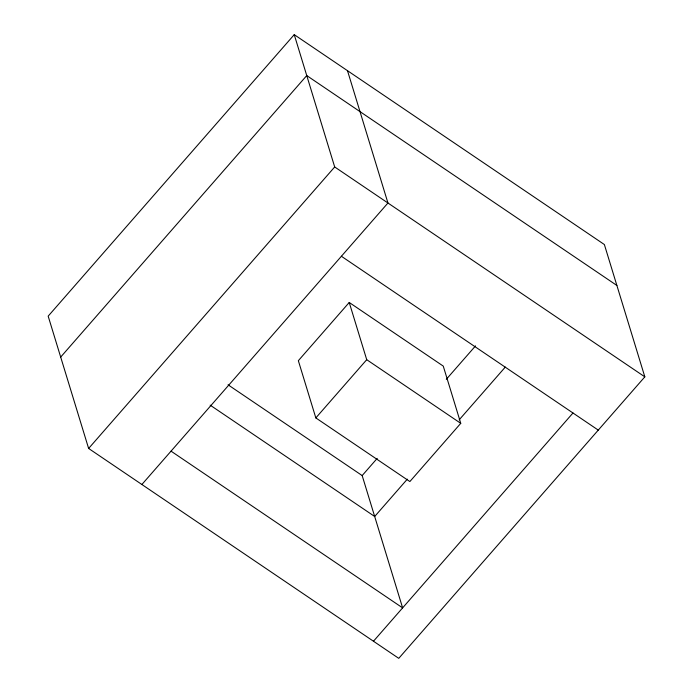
<?xml version="1.0" encoding="UTF-8"?>
<svg xmlns="http://www.w3.org/2000/svg" width="693" height="693" viewBox="0 0 693 693"><rect width="100%" height="100%" fill="white"/><g stroke="black" fill="none" stroke-linecap="round" stroke-linejoin="round"><path stroke-width="1.04" d="M294.239 34.65L48.172 316.147L88.626 448.458L398.761 658.35L644.828 376.853L604.374 244.542L294.239 34.65L334.693 166.961L644.828 376.853M60.689 357.068L306.748 75.572L616.883 285.464M88.626 448.458L334.693 166.961M141.883 484.502L387.95 203.006L347.496 70.695M349.229 302.469L298.345 360.689L315.835 417.914L409.866 481.548L460.758 423.328L443.26 366.103L349.229 302.469L366.727 359.693L460.758 423.328M315.835 417.914L366.727 359.693M362.231 475.502L377.2 458.385M446.309 379.314L475.528 345.894M407.337 479.14L374.688 516.493L210.161 405.145M459.156 419.863L505.292 367.082M373.475 641.233L572.981 412.993M341.398 256.263L598.267 430.11M228.049 384.797L362.17 475.571L402.624 607.882L171.041 451.152"/></g></svg>
